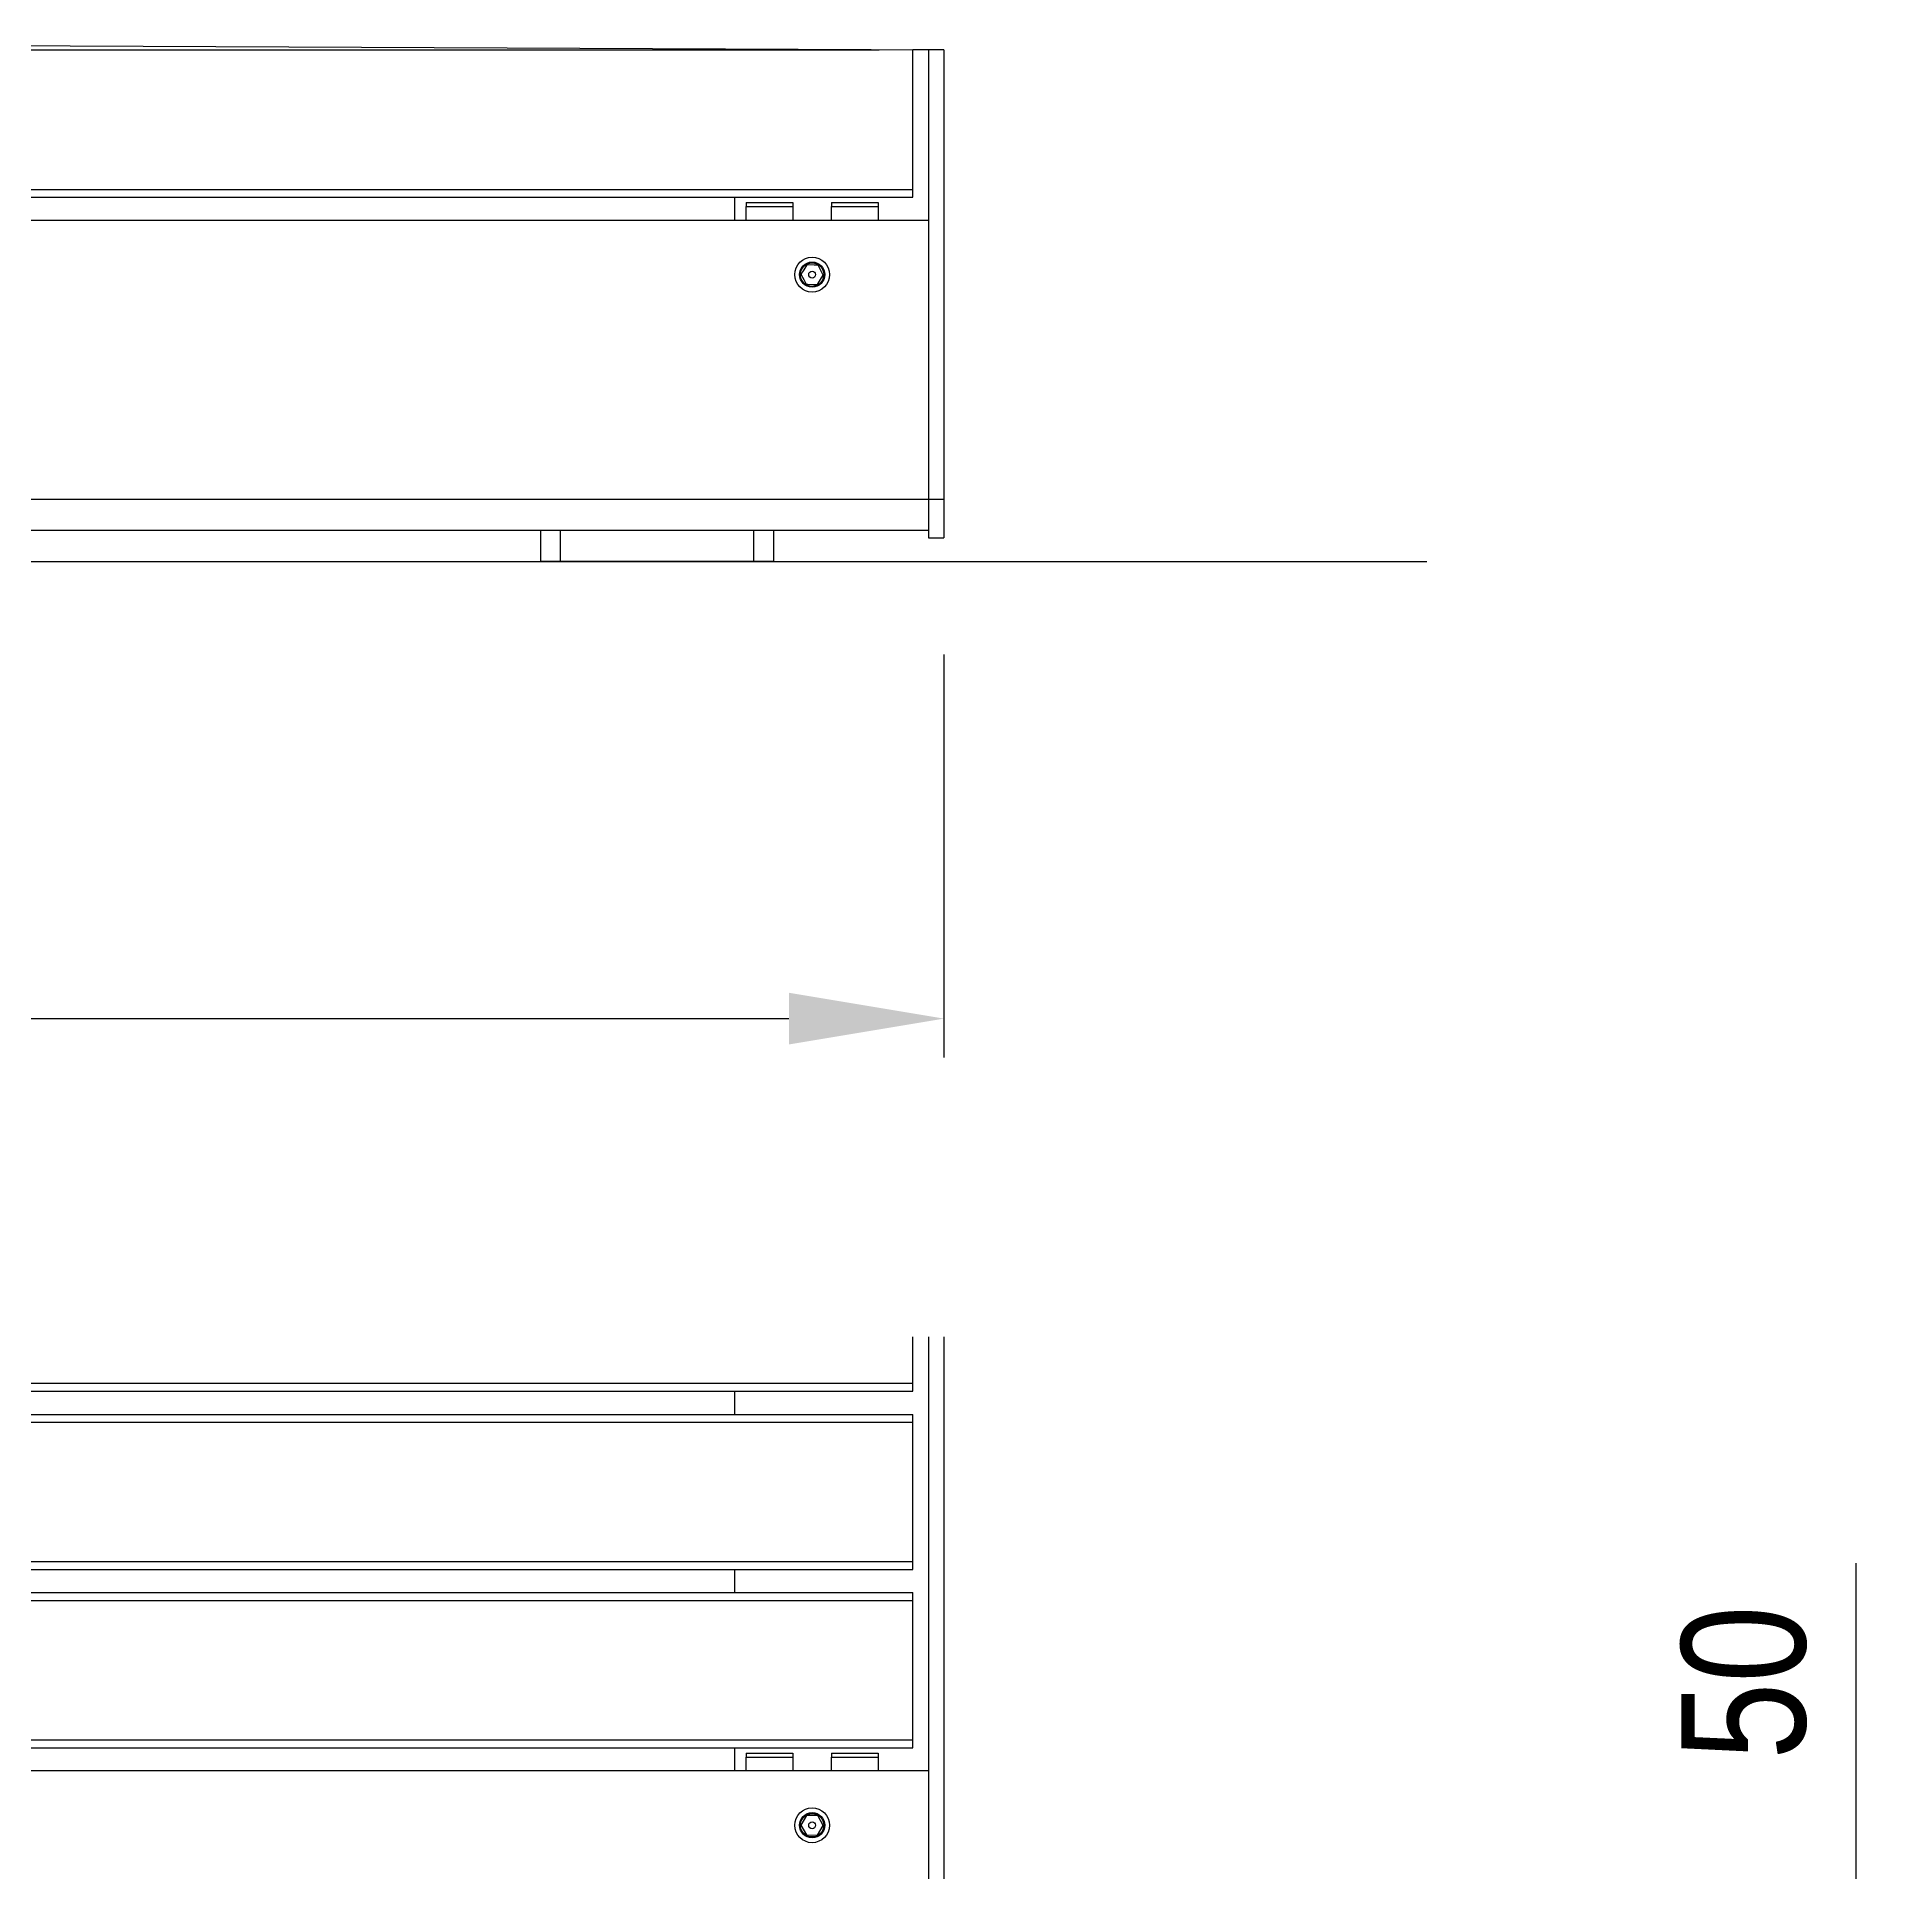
# Model space of a CAD drawing. Header units: millimetres. Extents: x 11004 to 16944, y 3285 to 7490.
# Drawn here: x 14341.5 to 14820.7, y 5672.2 to 6145.7 of the extents above; entities that cross this region are included whole.
import ezdxf

# ---------------------------------------------------------------- set-up
doc = ezdxf.new("R2010")
doc.units = ezdxf.units.MM
doc.header["$LTSCALE"] = 0.3
doc.styles.add('SEACAD_Arial', font='arial.ttf', dxfattribs={"width": 0.8})
doc.dimstyles.new('ISO-25', dxfattribs={"dimtxt": 1.6, "dimasz": 2, "dimexe": 0.5, "dimexo": 1.5, "dimtad": 1, "dimdec": 0, "dimtxsty": 'SEACAD_Arial', "dimcen": 2, "dimadec": 0, "dimazin": 0, "dimtfac": 1, "dimtdec": 0, "dimtmove": 0, "dimatfit": 3, "dimfxl": 1, "dimarcsym": 0})

# ---------------------------------------------------------------- blocks, each defined once
blk = doc.blocks.new('*D144')
at = {"color": 0, "lineweight": -2, "transparency": 16777216}
for p, q in [((13375.41, 5986.45), (13375.41, 5882.53)), ((14575.41, 5986.45), (14575.41, 5882.53)), ((13415.41, 5892.53), (14535.41, 5892.53))]:
    blk.add_line(p, q, dxfattribs=at)
at = {"color": 0, "transparency": 16777216}
for points in [[(13415.41, 5899.2), (13415.41, 5885.86), (13375.41, 5892.53)], [(14535.41, 5899.2), (14535.41, 5885.86), (14575.41, 5892.53)]]:
    blk.add_solid(points, dxfattribs=at)
at = {"layer": 'Defpoints', "color": 0, "transparency": 16777216}
for p in [(13375.41, 6016.45), (14575.41, 6016.45), (14575.41, 5892.53)]:
    blk.add_point(p, dxfattribs=at)
at = {"color": 0, "transparency": 16777216, "insert": (13975.41, 5921.37), "char_height": 32, "attachment_point": 5, "style": 'SEACAD_Arial'}
blk.add_mtext('1200', dxfattribs=at)
blk = doc.blocks.new('*D164')
at = {"color": 0, "lineweight": -2, "transparency": 16777216}
for p, q in [((14810.65, 5650.45), (14810.65, 5752.03)), ((14729.9, 5610.45), (14820.65, 5610.45)), ((14810.65, 5560.61), (14810.65, 5610.45)), ((14656.43, 5560.61), (14820.65, 5560.61)), ((14810.65, 5520.61), (14810.65, 5480.61))]:
    blk.add_line(p, q, dxfattribs=at)
at = {"color": 0, "transparency": 16777216}
for points in [[(14803.99, 5650.45), (14817.32, 5650.45), (14810.65, 5610.45)], [(14803.99, 5520.61), (14817.32, 5520.61), (14810.65, 5560.61)]]:
    blk.add_solid(points, dxfattribs=at)
at = {"layer": 'Defpoints', "color": 0, "transparency": 16777216}
for p in [(14699.9, 5610.45), (14810.65, 5610.45), (14626.43, 5560.61)]:
    blk.add_point(p, dxfattribs=at)
at = {"color": 0, "transparency": 16777216, "insert": (14781.81, 5721.24), "char_height": 32, "attachment_point": 5, "rotation": 90, "style": 'SEACAD_Arial'}
blk.add_mtext('50', dxfattribs=at)

msp = doc.modelspace()

# ---------------------------------------------------------------- linework, layer by layer
for p, q in [((13822.65, 6142.45), (14558.72, 6142.45)), ((14575.41, 6142.37), (13825.91, 6145.71)), ((14567.41, 6142.45), (14567.4, 6142.41)), ((14567.41, 6106.45), (14567.41, 6142.45)), ((14575.41, 6142.45), (14567.41, 6142.45)), ((14571.41, 6142.45), (14571.41, 6026.56)), ((14575.41, 6142.45), (14575.41, 6026.56)), ((13383.41, 6106.45), (14567.41, 6106.45)), ((13383.41, 6104.45), (14567.41, 6104.45)), ((14521.41, 6104.45), (14521.41, 6098.45)), ((14567.41, 6104.45), (14567.41, 6106.45)), ((14524.41, 6103.05), (14536.41, 6103.05)), ((14524.41, 6103.05), (14524.41, 6102.05)), ((14524.41, 6102.05), (14536.41, 6102.05)), ((14524.41, 6098.45), (14524.41, 6102.05)), ((14536.41, 6103.05), (14536.41, 6102.05)), ((14536.41, 6102.05), (14536.41, 6098.45)), ((14546.41, 6103.05), (14546.41, 6102.05)), ((14546.41, 6103.05), (14558.41, 6103.05)), ((14546.41, 6102.05), (14558.41, 6102.05)), ((14546.41, 6098.45), (14546.41, 6102.05)), ((14558.41, 6103.05), (14558.41, 6102.05)), ((14558.41, 6102.05), (14558.41, 6098.45)), ((14571.41, 6098.45), (13379.41, 6098.45)), ((14571.41, 6026.45), (13379.41, 6026.45)), ((14571.41, 6026.56), (14571.41, 6016.56)), ((14571.41, 6026.56), (14575.41, 6026.56)), ((14575.41, 6026.56), (14575.41, 6016.56)), ((14571.41, 6018.45), (13379.41, 6018.45)), ((14471.41, 6010.45), (14471.41, 6018.45)), ((14476.41, 6018.45), (14476.41, 6010.45)), ((14526.41, 6010.45), (14526.41, 6018.45)), ((14531.41, 6018.45), (14531.41, 6010.45)), ((14571.41, 6016.56), (14575.41, 6016.56)), ((14476.41, 6010.45), (14471.41, 6010.45)), ((14526.41, 6010.45), (14476.41, 6010.45)), ((14531.41, 6010.45), (14526.41, 6010.45)), ((14567.41, 5798.45), (14567.41, 5810.45)), ((14571.41, 5810.45), (14571.41, 5626.56)), ((14575.41, 5810.45), (14575.41, 5626.56)), ((13383.41, 5798.45), (14567.41, 5798.45)), ((14567.41, 5796.45), (14567.41, 5798.45)), ((13383.41, 5796.45), (14567.41, 5796.45)), ((14521.41, 5796.45), (14521.41, 5790.45)), ((13383.41, 5790.45), (14567.41, 5790.45)), ((13383.41, 5788.45), (14567.41, 5788.45)), ((14567.41, 5788.45), (14567.41, 5790.45)), ((14567.41, 5752.45), (14567.41, 5788.45)), ((13383.41, 5752.45), (14567.41, 5752.45)), ((13383.41, 5750.45), (14567.41, 5750.45)), ((14521.41, 5750.45), (14521.41, 5744.45)), ((14567.41, 5750.45), (14567.41, 5752.45)), ((13383.41, 5744.45), (14567.41, 5744.45)), ((13383.41, 5742.45), (14567.41, 5742.45)), ((14567.41, 5742.45), (14567.41, 5744.45)), ((14567.41, 5706.45), (14567.41, 5742.45)), ((13383.41, 5706.45), (14567.41, 5706.45)), ((14567.41, 5704.45), (14567.41, 5706.45)), ((13383.41, 5704.45), (14567.41, 5704.45)), ((14521.41, 5704.45), (14521.41, 5698.45)), ((14524.41, 5703.05), (14536.41, 5703.05)), ((14524.41, 5703.05), (14524.41, 5702.05)), ((14524.41, 5702.05), (14536.41, 5702.05)), ((14524.41, 5698.45), (14524.41, 5702.05)), ((14536.41, 5703.05), (14536.41, 5702.05)), ((14536.41, 5702.05), (14536.41, 5698.45)), ((14546.41, 5703.05), (14558.41, 5703.05)), ((14546.41, 5703.05), (14546.41, 5702.05)), ((14546.41, 5702.05), (14558.41, 5702.05)), ((14546.41, 5698.45), (14546.41, 5702.05)), ((14558.41, 5703.05), (14558.41, 5702.05)), ((14558.41, 5702.05), (14558.41, 5698.45)), ((14571.41, 5698.45), (13379.41, 5698.45)), ((14539.99, 5686.96), (14538.52, 5684.48)), ((14538.52, 5684.48), (14539.94, 5681.97)), ((14542.88, 5686.93), (14540, 5686.96)), ((14542.82, 5681.93), (14544.29, 5684.41)), ((14544.29, 5684.41), (14542.88, 5686.93)), ((14539.94, 5681.97), (14542.82, 5681.93))]:
    msp.add_line(p, q)
at = {"color": 7, "linetype": 'Continuous'}
msp.add_line((13244.91, 6010.45), (14699.91, 6010.45), dxfattribs=at)
at = {"flags": 128}
for points in [[(14540.07, 6087), (14539.24, 6085.7), (14538.52, 6084.57)], [(14542.95, 6086.89), (14541.95, 6086.93), (14540.49, 6086.99), (14540.07, 6087)], [(14544.29, 6084.33), (14543.58, 6085.7), (14542.95, 6086.89)], [(14538.52, 6084.57), (14539.24, 6083.2), (14539.86, 6082.01)], [(14539.86, 6082.01), (14540.28, 6081.99), (14541.74, 6081.93), (14542.75, 6081.89)], [(14542.75, 6081.89), (14543.58, 6083.2), (14544.29, 6084.33)], [(14542.75, 6081.89), (14542.75, 6081.89), (14542.75, 6081.89), (14542.75, 6081.89), (14542.75, 6081.89), (14542.75, 6081.89), (14542.75, 6081.89), (14542.75, 6081.89), (14542.75, 6081.89)], [(14538.52, 5684.48), (14538.52, 5684.48), (14538.52, 5684.48), (14538.52, 5684.48), (14538.52, 5684.48), (14538.52, 5684.48), (14538.52, 5684.48), (14538.52, 5684.48), (14538.52, 5684.48)], [(14540, 5686.96), (14540, 5686.96), (14540, 5686.96), (14540, 5686.96), (14540, 5686.96), (14540, 5686.96), (14539.99, 5686.96), (14539.99, 5686.96), (14539.99, 5686.96)], [(14542.88, 5686.93), (14542.88, 5686.93), (14542.88, 5686.93), (14542.88, 5686.93), (14542.88, 5686.93), (14542.88, 5686.93), (14542.88, 5686.93), (14542.88, 5686.93), (14542.88, 5686.93)], [(14544.29, 5684.41), (14544.29, 5684.41), (14544.29, 5684.41), (14544.29, 5684.41), (14544.29, 5684.41), (14544.29, 5684.41), (14544.29, 5684.41), (14544.29, 5684.41), (14544.29, 5684.41)], [(14539.94, 5681.97), (14539.94, 5681.97), (14539.94, 5681.97), (14539.94, 5681.97), (14539.94, 5681.97), (14539.94, 5681.97), (14539.94, 5681.97), (14539.94, 5681.97), (14539.94, 5681.97)], [(14542.82, 5681.93), (14542.82, 5681.93), (14542.82, 5681.93), (14542.82, 5681.93), (14542.82, 5681.93), (14542.82, 5681.93), (14542.82, 5681.93), (14542.82, 5681.93), (14542.82, 5681.93)]]:
    msp.add_lwpolyline(points, dxfattribs=at)
for centre, radius in [((14541.41, 6084.45), 4.5), ((14541.41, 6084.45), 3.25), ((14541.41, 6084.45), 3.1), ((14541.41, 6084.45), 3.03), ((14541.41, 6084.45), 0.894), ((14541.41, 5684.45), 4.5), ((14541.41, 5684.45), 3.25), ((14541.41, 5684.45), 3.1), ((14541.41, 5684.45), 3.03), ((14541.41, 5684.45), 0.894)]:
    msp.add_circle(centre, radius)
for centre, radius, start, end in [((14540.08, 6086.99), 0.0217, 115.5074, 119.5982), ((14542.97, 6086.91), 0.0277, 235.2366, 238.3329), ((14538.51, 6084.57), 0.01, 353.3773, 2.1747), ((14539.86, 6082), 0.0124, 53.3275, 60.242), ((14544.3, 6084.33), 0.00973, 173.2697, 182.2389)]:
    msp.add_arc(centre, radius, start, end)

# ---------------------------------------------------------------- dimensions: what is measured, and where the dimension line sits
dim = msp.add_linear_dim(base=(14575.41, 5892.53), p1=(13375.41, 6016.45), p2=(14575.41, 6016.45), dimstyle='ISO-25')
dim.commit()
dim.dimension.update_dxf_attribs({"geometry": '*D144', "text_midpoint": (13975.41, 5921.37)})
dim = msp.add_linear_dim(base=(14810.65, 5610.45), p1=(14626.43, 5560.61), p2=(14699.9, 5610.45), angle=90, dimstyle='ISO-25')
dim.commit()
dim.dimension.update_dxf_attribs({"geometry": '*D164', "text_midpoint": (14781.81, 5721.24)})

doc.saveas('drawing.dxf')
